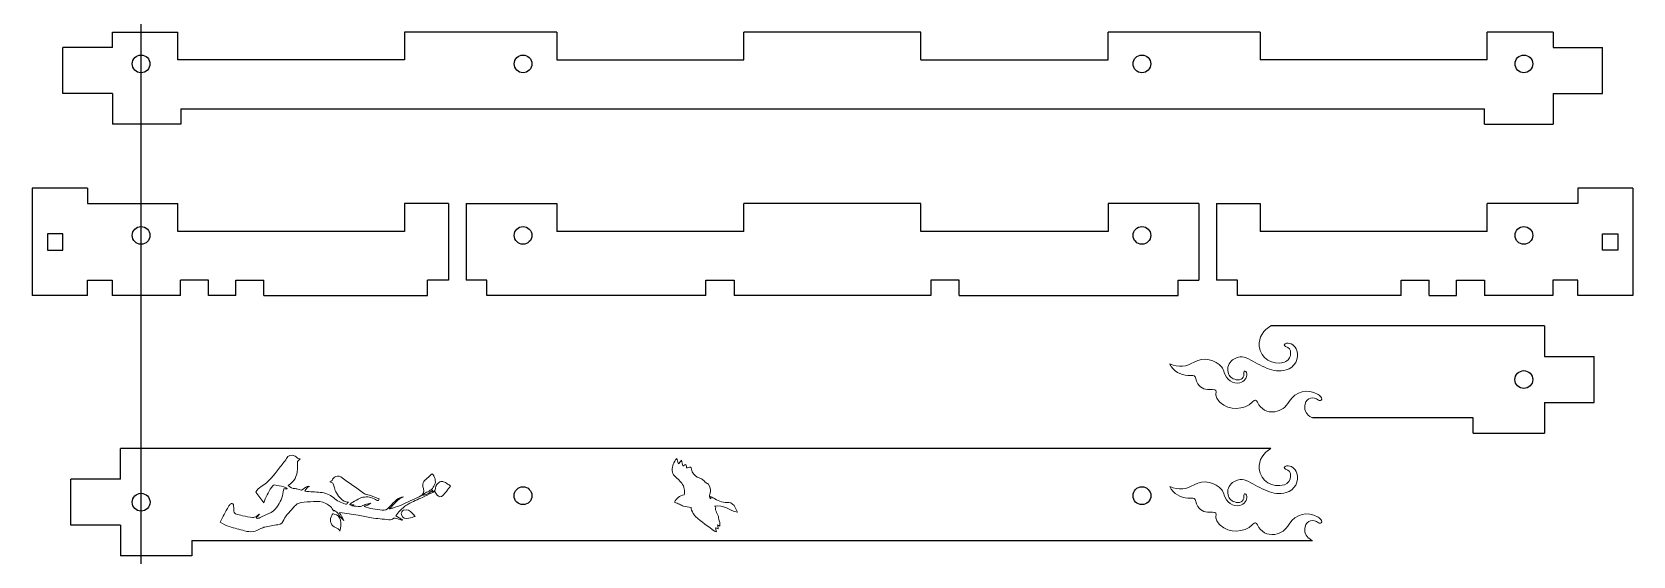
# Model space of a CAD drawing. Header units: millimetres. Extents: x 73 to 362, y -28 to 67.
import ezdxf

# ---------------------------------------------------------------- set-up
doc = ezdxf.new("R2010")
doc.units = ezdxf.units.MM
doc.layers.add('_U+56FE_U+5C42 1', color=7, linetype='Continuous')

# ---------------------------------------------------------------- blocks, each defined once
blk = doc.blocks.new('A$C4967a853')
at = {"layer": '_U+56FE_U+5C42 1', "lineweight": 0}
for points, knots in [([(0, 36.5), (4.4, 33.6), (8, 30.6), (12, 28.6), (18.5, 25.4), (25.4, 22.8), (32.1, 19.7), (39.7, 16.2), (47.2, 16.4), (54.8, 19.5), (56.6, 20.2), (58.5, 20.8), (60.4, 20.9), (66.5, 21.2), (72.7, 21.5), (78.9, 21.4), (83.5, 21.3), (86.1, 23.4), (88.3, 27), (89.7, 29.5), (91.8, 31.6), (93.9, 33.6), (97.6, 36.8), (101.7, 39.6), (105.2, 43), (108.1, 45.8), (111.3, 47.1), (115.2, 47), (121, 46.8), (126.8, 46.6), (132.6, 46.1), (138.5, 45.5), (144.3, 44.4), (149.1, 40.8), (153.4, 37.7), (157.1, 34), (157.9, 28.6), (158.1, 28.9), (158.3, 29.5), (158.5, 30.1), (159.9, 29), (161.1, 28), (162.2, 27), (163, 26.3), (163.9, 25.4), (164, 24.5), (164.7, 20.1), (168.2, 17.4), (170.5, 14), (169.1, 17.6), (167.6, 21.2), (166.1, 24.8), (166.3, 25), (166.5, 25.2), (166.7, 25.4), (174.8, 23.1), (182.9, 20.9), (191, 18.3), (197, 16.4), (202.7, 13.7), (208.7, 12), (216.5, 9.6), (224.5, 7.8), (232.4, 5.8), (234.8, 5.2), (237.1, 5.2), (239.3, 6.8), (239.8, 7.1), (240.8, 6.8), (241.5, 6.5), (244.3, 5.3), (247, 4), (249.8, 2.7), (250.2, 2.6), (250.6, 2.7), (251.5, 2.7), (248.3, 5.2), (245.4, 7.3), (242.5, 9.5), (244.9, 11.8), (246.8, 14.1), (249.2, 15.8), (253.2, 18.7), (257.4, 21.6), (262, 23.3), (268.9, 25.9), (276.2, 27.5), (283.2, 29.6), (287.9, 30.9), (292.4, 32.4), (297, 33.9), (298.5, 34.4), (299.9, 35.2), (301, 35.8), (302, 33.5), (302.7, 31.5), (303.7, 29.8), (305.6, 26.5), (308.2, 25.8), (311.4, 28), (313.5, 29.4), (315.1, 31.3), (317, 33), (319.4, 35.2), (321.8, 37.4), (323.9, 39.3), (322.8, 40.4), (321.4, 41.9), (319.8, 43.3), (318.3, 44.5), (316.9, 45.9), (315.2, 46.7), (313.7, 47.3), (311.5, 47.8), (310.1, 47.2), (306.7, 45.7), (303.7, 43.5), (302.8, 39.5), (302, 36.1), (301.7, 35.9), (297.8, 35.7), (298, 36.1), (298.1, 36.6), (298.2, 37.3), (294.1, 34), (286.8, 31.5), (283.6, 32.6), (285.5, 33.8), (287.5, 35.2), (289.6, 35.7), (295.1, 36.9), (299.3, 39.7), (302.3, 44.3), (305.2, 48.7), (304.5, 56.3), (301.2, 59.9), (298.5, 58.1), (295.9, 56.3), (293.1, 54.8), (287.3, 51.9), (285, 47.9), (286, 41.5), (286.8, 36.2), (285, 32.8), (278.7, 30.9), (274.3, 29.6), (269.8, 28.8), (265.5, 27.4), (257.2, 24.7), (248.9, 22.2), (240.3, 21), (238.6, 20.7), (236.8, 20.6), (235.1, 20.4), (242.5, 25.2), (248, 32.8), (257.3, 34.2), (253.5, 34.4), (249.9, 33.6), (246.9, 31.5), (242.8, 28.6), (238.8, 25.6), (234.9, 22.5), (232, 20.1), (228.6, 19.4), (225.1, 20.2), (216.6, 22.4), (208.3, 24.9), (200.9, 28.8), (204, 29.7), (207.5, 30.8), (211, 31.9), (208.2, 32), (205.6, 31.8), (203.1, 31.4), (200.7, 30.9), (198.3, 29.6), (195.9, 29.8), (192.1, 30.1), (188.2, 31.3), (184.4, 32.2), (184.5, 32.4), (184.5, 32.7), (184.6, 33), (185.4, 32.9), (186.3, 32.9), (187.2, 32.8), (187.2, 33), (187.2, 33.1), (187.3, 33.2), (185.5, 33.5), (183.8, 33.7), (182.1, 33.9), (182, 34.1), (181.9, 34.3), (181.8, 34.5), (183.4, 35.4), (184.8, 36.5), (186.5, 37.2), (190, 38.7), (193.6, 40), (197.2, 41.2), (198.4, 41.6), (199.7, 41.9), (201, 41.9), (207.4, 42), (213.2, 40.3), (218.2, 36.1), (218.9, 35.5), (219.5, 35), (220.3, 34.6), (221.7, 33.8), (222.7, 34.2), (223.3, 36.2), (219.6, 38.3), (216, 40.5), (212.3, 42.5), (210, 43.7), (207.5, 44.7), (205.1, 45.8), (204.3, 46.2), (203.5, 46.7), (202.9, 47.4), (194.7, 56.4), (184.8, 63.6), (176.8, 72.8), (172.2, 78.1), (164, 75.9), (162.5, 70.8), (161.4, 70.5), (160.4, 70.2), (158.8, 69.7), (160.2, 68.8), (161.1, 68.3), (161.9, 67.7), (162.4, 67.3), (163, 66.8), (163.1, 66.3), (163.6, 64.3), (163.9, 62.4), (164.2, 60.4), (164.7, 58), (164.7, 55.4), (165.7, 53.1), (168.4, 46.4), (172.1, 40.4), (180.3, 38), (178.4, 37.2), (178.2, 34.8), (175.8, 35.9), (170, 38.7), (164.9, 42.4), (160.6, 47.3), (158.5, 49.7), (156, 51.9), (153.3, 53.4), (147.2, 57), (140.3, 58), (133.5, 59.3), (130, 60), (126.6, 60.9), (122.9, 61.7), (124.6, 65), (127, 66.5), (130, 67.4), (128.9, 67.8), (127.8, 68.2), (126.9, 67.9), (124.3, 66.9), (121.9, 65.7), (119.4, 64.5), (118.9, 64.3), (118.3, 63.7), (118, 63.9), (116, 64.7), (114.2, 65.7), (112.3, 66.6), (111.6, 66.9), (110.9, 67.4), (110.2, 67.4), (105.9, 67.4), (103.7, 70.5), (101.1, 73.2), (110.7, 76.9), (114.9, 84.4), (117.1, 93.6), (117.8, 96.3), (117.9, 99.2), (118.2, 102), (118.4, 103.7), (119, 105.1), (120.9, 105.6), (121.5, 105.8), (122, 106.6), (123, 107.4), (121.5, 107.8), (120.4, 108.2), (119.3, 108.5), (118.3, 110.1), (117.1, 111.7), (115.5, 112.7), (111.8, 114.8), (106.9, 114.1), (104.2, 110.6), (100.7, 106), (96.2, 102.7), (92.3, 98.7), (83.9, 89.9), (74.8, 82.2), (63.8, 77), (60.6, 75.5), (57.3, 73.9), (55.4, 70.6), (58.3, 65.3), (61.1, 60), (64.1, 54.4), (64.6, 55.3), (65, 56), (65.4, 56.7), (69.1, 63.9), (74.1, 70.2), (79.7, 75.9), (80.3, 76.5), (81.6, 76.8), (82.3, 76.6), (86.5, 75.2), (90.6, 73.8), (94.7, 72.1), (96.2, 71.5), (97.5, 70.3), (98.9, 69.3), (98.8, 69.1), (98.7, 68.8), (98.6, 68.6), (97.2, 68.8), (95.9, 69.1), (94.2, 69.4), (93.7, 68.2), (93.1, 66.9), (92.8, 65.5), (91.2, 57.7), (86.3, 51.7), (81.2, 45.9), (77.9, 42.1), (73.8, 39.7), (68.8, 38.6), (64.4, 37.6), (60.2, 36), (56, 34.7), (54.1, 34.1), (52.2, 33.9), (50.3, 34.8), (52.2, 36.4), (54, 37.9), (55.8, 39.3), (55.7, 39.5), (55.5, 39.7), (55.4, 39.8), (54, 38.9), (52.6, 37.8), (51.1, 37.2), (49.4, 36.7), (47.4, 36.1), (45.8, 36.5), (41.2, 37.7), (36.7, 39.3), (32.2, 40.9), (29.1, 42.1), (26.1, 43.4), (23.2, 45), (21.2, 46.1), (20.9, 48), (21.5, 50.4), (22.1, 52.7), (22.1, 55.3), (21.9, 57.8), (21.7, 60), (20.2, 60.6), (18.2, 59.3), (16.9, 58.5), (15.6, 57.5), (14.7, 56.3), (9.8, 49.8), (5, 43.3), (0, 36.5)], [0, 0, 0, 0, 1, 1, 1, 2, 2, 2, 3, 3, 3, 4, 4, 4, 5, 5, 5, 6, 6, 6, 7, 7, 7, 8, 8, 8, 9, 9, 9, 10, 10, 10, 11, 11, 11, 12, 12, 12, 13, 13, 13, 14, 14, 14, 15, 15, 15, 16, 16, 16, 17, 17, 17, 18, 18, 18, 19, 19, 19, 20, 20, 20, 21, 21, 21, 22, 22, 22, 23, 23, 23, 24, 24, 24, 25, 25, 25, 26, 26, 26, 27, 27, 27, 28, 28, 28, 29, 29, 29, 30, 30, 30, 31, 31, 31, 32, 32, 32, 33, 33, 33, 34, 34, 34, 35, 35, 35, 36, 36, 36, 37, 37, 37, 38, 38, 38, 39, 39, 39, 40, 40, 40, 41, 41, 41, 42, 42, 42, 43, 43, 43, 44, 44, 44, 45, 45, 45, 46, 46, 46, 47, 47, 47, 48, 48, 48, 49, 49, 49, 50, 50, 50, 51, 51, 51, 52, 52, 52, 53, 53, 53, 54, 54, 54, 55, 55, 55, 56, 56, 56, 57, 57, 57, 58, 58, 58, 59, 59, 59, 60, 60, 60, 61, 61, 61, 62, 62, 62, 63, 63, 63, 64, 64, 64, 65, 65, 65, 66, 66, 66, 67, 67, 67, 68, 68, 68, 69, 69, 69, 70, 70, 70, 71, 71, 71, 72, 72, 72, 73, 73, 73, 74, 74, 74, 75, 75, 75, 76, 76, 76, 77, 77, 77, 78, 78, 78, 79, 79, 79, 80, 80, 80, 81, 81, 81, 82, 82, 82, 83, 83, 83, 84, 84, 84, 85, 85, 85, 86, 86, 86, 87, 87, 87, 88, 88, 88, 89, 89, 89, 90, 90, 90, 91, 91, 91, 92, 92, 92, 93, 93, 93, 94, 94, 94, 95, 95, 95, 96, 96, 96, 97, 97, 97, 98, 98, 98, 99, 99, 99, 100, 100, 100, 101, 101, 101, 102, 102, 102, 103, 103, 103, 104, 104, 104, 105, 105, 105, 106, 106, 106, 107, 107, 107, 108, 108, 108, 109, 109, 109, 110, 110, 110, 111, 111, 111, 112, 112, 112, 113, 113, 113, 114, 114, 114, 115, 115, 115, 116, 116, 116, 117, 117, 117, 118, 118, 118, 119, 119, 119, 120, 120, 120, 121, 121, 121, 122, 122, 122, 123, 123, 123, 124, 124, 124, 125, 125, 125, 126, 126, 126, 127, 127, 127, 128, 128, 128, 128]), ([(0, 36.5), (5, 43.3), (9.8, 49.8), (14.7, 56.3), (15.6, 57.5), (16.9, 58.5), (18.2, 59.3), (20.2, 60.6), (21.7, 60), (21.9, 57.8), (22.1, 55.3), (22.1, 52.7), (21.5, 50.4), (20.9, 48), (21.2, 46.1), (23.2, 45), (26.1, 43.4), (29.1, 42.1), (32.2, 40.9), (36.7, 39.3), (41.2, 37.7), (45.8, 36.5), (47.4, 36.1), (49.4, 36.7), (51.1, 37.2), (52.6, 37.8), (54, 38.9), (55.4, 39.8), (55.5, 39.7), (55.7, 39.5), (55.8, 39.3), (54, 37.9), (52.2, 36.4), (50.3, 34.8), (52.2, 33.9), (54.1, 34.1), (56, 34.7), (60.2, 36), (64.4, 37.6), (68.8, 38.6), (73.8, 39.7), (77.9, 42.1), (81.2, 45.9), (86.3, 51.7), (91.2, 57.7), (92.8, 65.5), (93.1, 66.9), (93.7, 68.2), (94.2, 69.4), (95.9, 69.1), (97.2, 68.8), (98.6, 68.6), (98.7, 68.8), (98.8, 69.1), (98.9, 69.3), (97.5, 70.3), (96.2, 71.5), (94.7, 72.1), (90.6, 73.8), (86.5, 75.2), (82.3, 76.6), (81.6, 76.8), (80.3, 76.5), (79.7, 75.9), (74.1, 70.2), (69.1, 63.9), (65.4, 56.7), (65, 56), (64.6, 55.3), (64.1, 54.4), (61.1, 60), (58.3, 65.3), (55.4, 70.6), (57.3, 73.9), (60.6, 75.5), (63.8, 77), (74.8, 82.2), (83.9, 89.9), (92.3, 98.7), (96.2, 102.7), (100.7, 106), (104.2, 110.6), (106.9, 114.1), (111.8, 114.8), (115.5, 112.7), (117.1, 111.7), (118.3, 110.1), (119.3, 108.5), (120.4, 108.2), (121.5, 107.8), (123, 107.4), (122, 106.6), (121.5, 105.8), (120.9, 105.6), (119, 105.1), (118.4, 103.7), (118.2, 102), (117.9, 99.2), (117.8, 96.3), (117.1, 93.6), (114.9, 84.4), (110.7, 76.9), (101.1, 73.2), (103.7, 70.5), (105.9, 67.4), (110.2, 67.4), (110.9, 67.4), (111.6, 66.9), (112.3, 66.6), (114.2, 65.7), (116, 64.7), (118, 63.9), (118.3, 63.7), (118.9, 64.3), (119.4, 64.5), (121.9, 65.7), (124.3, 66.9), (126.9, 67.9), (127.8, 68.2), (128.9, 67.8), (130, 67.4), (127, 66.5), (124.6, 65), (122.9, 61.7), (126.6, 60.9), (130, 60), (133.5, 59.3), (140.3, 58), (147.2, 57), (153.3, 53.4), (156, 51.9), (158.5, 49.7), (160.6, 47.3), (164.9, 42.4), (170, 38.7), (175.8, 35.9), (178.2, 34.8), (178.4, 37.2), (180.3, 38), (172.1, 40.4), (168.4, 46.4), (165.7, 53.1), (164.7, 55.4), (164.7, 58), (164.2, 60.4), (163.9, 62.4), (163.6, 64.3), (163.1, 66.3), (163, 66.8), (162.4, 67.3), (161.9, 67.7), (161.1, 68.3), (160.2, 68.8), (158.8, 69.7), (160.4, 70.2), (161.4, 70.5), (162.5, 70.8), (164, 75.9), (172.2, 78.1), (176.8, 72.8), (184.8, 63.6), (194.7, 56.4), (202.9, 47.4), (203.5, 46.7), (204.3, 46.2), (205.1, 45.8), (207.5, 44.7), (210, 43.7), (212.3, 42.5), (216, 40.5), (219.6, 38.3), (223.3, 36.2), (222.7, 34.2), (221.7, 33.8), (220.3, 34.6), (219.5, 35), (218.9, 35.5), (218.2, 36.1), (213.2, 40.3), (207.4, 42), (201, 41.9), (199.7, 41.9), (198.4, 41.6), (197.2, 41.2), (193.6, 40), (190, 38.7), (186.5, 37.2), (184.8, 36.5), (183.4, 35.4), (181.8, 34.5), (181.9, 34.3), (182, 34.1), (182.1, 33.9), (183.8, 33.7), (185.5, 33.5), (187.3, 33.2), (187.2, 33.1), (187.2, 33), (187.2, 32.8), (186.3, 32.9), (185.4, 32.9), (184.6, 33), (184.5, 32.7), (184.5, 32.4), (184.4, 32.2), (188.2, 31.3), (192.1, 30.1), (195.9, 29.8), (198.3, 29.6), (200.7, 30.9), (203.1, 31.4), (205.6, 31.8), (208.2, 32), (211, 31.9), (207.5, 30.8), (204, 29.7), (200.9, 28.8), (208.3, 24.9), (216.6, 22.4), (225.1, 20.2), (228.6, 19.4), (232, 20.1), (234.9, 22.5), (238.8, 25.6), (242.8, 28.6), (246.9, 31.5), (249.9, 33.6), (253.5, 34.4), (257.3, 34.2), (248, 32.8), (242.5, 25.2), (235.1, 20.4), (236.8, 20.6), (238.6, 20.7), (240.3, 21), (248.9, 22.2), (257.2, 24.7), (265.5, 27.4), (269.8, 28.8), (274.3, 29.6), (278.7, 30.9), (285, 32.8), (286.8, 36.2), (286, 41.5), (285, 47.9), (287.3, 51.9), (293.1, 54.8), (295.9, 56.3), (298.5, 58.1), (301.2, 59.9), (304.5, 56.3), (305.2, 48.7), (302.3, 44.3), (299.3, 39.7), (295.1, 36.9), (289.6, 35.7), (287.5, 35.2), (285.5, 33.8), (283.6, 32.6), (286.8, 31.5), (294.1, 34), (298.2, 37.3), (298.1, 36.6), (298, 36.1), (297.8, 35.7), (301.7, 35.9), (302, 36.1), (302.8, 39.5), (303.7, 43.5), (306.7, 45.7), (310.1, 47.2), (311.5, 47.8), (313.7, 47.3), (315.2, 46.7), (316.9, 45.9), (318.3, 44.5), (319.8, 43.3), (321.4, 41.9), (322.8, 40.4), (323.9, 39.3), (321.8, 37.4), (319.4, 35.2), (317, 33), (315.1, 31.3), (313.5, 29.4), (311.4, 28), (308.2, 25.8), (305.6, 26.5), (303.7, 29.8), (302.7, 31.5), (302, 33.5), (301, 35.8), (299.9, 35.2), (298.5, 34.4), (297, 33.9), (292.4, 32.4), (287.9, 30.9), (283.2, 29.6), (276.2, 27.5), (268.9, 25.9), (262, 23.3), (257.4, 21.6), (253.2, 18.7), (249.2, 15.8), (246.8, 14.1), (244.9, 11.8), (242.5, 9.5), (245.4, 7.3), (248.3, 5.2), (251.5, 2.7), (250.6, 2.7), (250.2, 2.6), (249.8, 2.7), (247, 4), (244.3, 5.3), (241.5, 6.5), (240.8, 6.8), (239.8, 7.1), (239.3, 6.8), (237.1, 5.2), (234.8, 5.2), (232.4, 5.8), (224.5, 7.8), (216.5, 9.6), (208.7, 12), (202.7, 13.7), (197, 16.4), (191, 18.3), (182.9, 20.9), (174.8, 23.1), (166.7, 25.4), (166.5, 25.2), (166.3, 25), (166.1, 24.8), (167.6, 21.2), (169.1, 17.6), (170.5, 14), (168.2, 17.4), (164.7, 20.1), (164, 24.5), (163.9, 25.4), (163, 26.3), (162.2, 27), (161.1, 28), (159.9, 29), (158.5, 30.1), (158.3, 29.5), (158.1, 28.9), (157.9, 28.6), (157.1, 34), (153.4, 37.7), (149.1, 40.8), (144.3, 44.4), (138.5, 45.5), (132.6, 46.1), (126.8, 46.6), (121, 46.8), (115.2, 47), (111.3, 47.1), (108.1, 45.8), (105.2, 43), (101.7, 39.6), (97.6, 36.8), (93.9, 33.6), (91.8, 31.6), (89.7, 29.5), (88.3, 27), (86.1, 23.4), (83.5, 21.3), (78.9, 21.4), (72.7, 21.5), (66.5, 21.2), (60.4, 20.9), (58.5, 20.8), (56.6, 20.2), (54.8, 19.5), (47.2, 16.4), (39.7, 16.2), (32.1, 19.7), (25.4, 22.8), (18.5, 25.4), (12, 28.6), (8, 30.6), (4.4, 33.6), (0, 36.5)], [0, 0, 0, 0, 1, 1, 1, 2, 2, 2, 3, 3, 3, 4, 4, 4, 5, 5, 5, 6, 6, 6, 7, 7, 7, 8, 8, 8, 9, 9, 9, 10, 10, 10, 11, 11, 11, 12, 12, 12, 13, 13, 13, 14, 14, 14, 15, 15, 15, 16, 16, 16, 17, 17, 17, 18, 18, 18, 19, 19, 19, 20, 20, 20, 21, 21, 21, 22, 22, 22, 23, 23, 23, 24, 24, 24, 25, 25, 25, 26, 26, 26, 27, 27, 27, 28, 28, 28, 29, 29, 29, 30, 30, 30, 31, 31, 31, 32, 32, 32, 33, 33, 33, 34, 34, 34, 35, 35, 35, 36, 36, 36, 37, 37, 37, 38, 38, 38, 39, 39, 39, 40, 40, 40, 41, 41, 41, 42, 42, 42, 43, 43, 43, 44, 44, 44, 45, 45, 45, 46, 46, 46, 47, 47, 47, 48, 48, 48, 49, 49, 49, 50, 50, 50, 51, 51, 51, 52, 52, 52, 53, 53, 53, 54, 54, 54, 55, 55, 55, 56, 56, 56, 57, 57, 57, 58, 58, 58, 59, 59, 59, 60, 60, 60, 61, 61, 61, 62, 62, 62, 63, 63, 63, 64, 64, 64, 65, 65, 65, 66, 66, 66, 67, 67, 67, 68, 68, 68, 69, 69, 69, 70, 70, 70, 71, 71, 71, 72, 72, 72, 73, 73, 73, 74, 74, 74, 75, 75, 75, 76, 76, 76, 77, 77, 77, 78, 78, 78, 79, 79, 79, 80, 80, 80, 81, 81, 81, 82, 82, 82, 83, 83, 83, 84, 84, 84, 85, 85, 85, 86, 86, 86, 87, 87, 87, 88, 88, 88, 89, 89, 89, 90, 90, 90, 91, 91, 91, 92, 92, 92, 93, 93, 93, 94, 94, 94, 95, 95, 95, 96, 96, 96, 97, 97, 97, 98, 98, 98, 99, 99, 99, 100, 100, 100, 101, 101, 101, 102, 102, 102, 103, 103, 103, 104, 104, 104, 105, 105, 105, 106, 106, 106, 107, 107, 107, 108, 108, 108, 109, 109, 109, 110, 110, 110, 111, 111, 111, 112, 112, 112, 113, 113, 113, 114, 114, 114, 115, 115, 115, 116, 116, 116, 117, 117, 117, 118, 118, 118, 119, 119, 119, 120, 120, 120, 121, 121, 121, 122, 122, 122, 123, 123, 123, 124, 124, 124, 125, 125, 125, 126, 126, 126, 127, 127, 127, 128, 128, 128, 128]), ([(162.6, 0), (164.8, 4.9), (166.1, 9.9), (165.7, 15.2), (165.4, 20), (162.9, 23.3), (158.2, 24.7), (157.6, 24.9), (157, 25.1), (156.5, 25.4), (155.5, 24), (154.6, 22.6), (153.7, 21.3), (151.9, 18.6), (151.4, 15.7), (152.4, 12.6), (153.3, 9.6), (155, 7.4), (157.7, 5.9), (159.9, 4.5), (162.2, 3), (162.6, 0)], [0, 0, 0, 0, 1, 1, 1, 2, 2, 2, 3, 3, 3, 4, 4, 4, 5, 5, 5, 6, 6, 6, 7, 7, 7, 7]), ([(162.6, 0), (162.2, 3), (159.9, 4.5), (157.7, 5.9), (155, 7.4), (153.3, 9.6), (152.4, 12.6), (151.4, 15.7), (151.9, 18.6), (153.7, 21.3), (154.6, 22.6), (155.5, 24), (156.5, 25.4), (157, 25.1), (157.6, 24.9), (158.2, 24.7), (162.9, 23.3), (165.4, 20), (165.7, 15.2), (166.1, 9.9), (164.8, 4.9), (162.6, 0)], [0, 0, 0, 0, 1, 1, 1, 2, 2, 2, 3, 3, 3, 4, 4, 4, 5, 5, 5, 6, 6, 6, 7, 7, 7, 7]), ([(269, 4.9), (268.1, 6.3), (267, 8.2), (265.8, 10), (263.1, 13.9), (260, 17.1), (254.5, 15.8), (252.2, 15.3), (250.2, 12.7), (250.6, 10.4), (251.5, 5.4), (255, 2.9), (260, 3.7), (263.1, 4.2), (266.2, 4.5), (269, 4.9)], [0, 0, 0, 0, 1, 1, 1, 2, 2, 2, 3, 3, 3, 4, 4, 4, 5, 5, 5, 5]), ([(269, 4.9), (266.2, 4.5), (263.1, 4.2), (260, 3.7), (255, 2.9), (251.5, 5.4), (250.6, 10.4), (250.2, 12.7), (252.2, 15.3), (254.5, 15.8), (260, 17.1), (263.1, 13.9), (265.8, 10), (267, 8.2), (268.1, 6.3), (269, 4.9)], [0, 0, 0, 0, 1, 1, 1, 2, 2, 2, 3, 3, 3, 4, 4, 4, 5, 5, 5, 5])]:
    blk.add_open_spline(points, degree=3, knots=knots, dxfattribs=at)

msp = doc.modelspace()

# ---------------------------------------------------------------- linework, layer by layer
at = {"color": 0}
for p, q in [((87.23, 66.99), (99.05, 66.99)), ((87.23, 64.22), (87.23, 66.99)), ((99.05, 61.96), (99.05, 66.99)), ((167.55, 66.99), (140.05, 66.99)), ((140.05, 66.99), (140.05, 61.96)), ((167.55, 66.99), (167.55, 61.96)), ((233.4, 66.99), (201.4, 66.99)), ((201.4, 61.96), (201.4, 66.99)), ((233.4, 61.96), (233.4, 66.99)), ((294.75, 66.99), (267.25, 66.99)), ((267.25, 61.96), (267.25, 66.99)), ((294.75, 66.99), (294.75, 61.96)), ((347.68, 66.99), (335.75, 66.99)), ((335.75, 61.96), (335.75, 66.99)), ((347.68, 66.99), (347.68, 64.22)), ((78.27, 55.91), (78.27, 64.22)), ((87.23, 64.22), (78.27, 64.22)), ((347.68, 64.22), (356.64, 64.22)), ((356.64, 55.91), (356.64, 64.22)), ((140.05, 61.96), (99.05, 61.96)), ((335.75, 61.96), (294.75, 61.96)), ((87.23, 55.91), (78.27, 55.91)), ((87.23, 55.91), (87.23, 50.37)), ((347.68, 55.91), (347.68, 50.37)), ((347.68, 55.91), (356.64, 55.91)), ((99.6, 53.14), (99.6, 50.37)), ((335.3, 50.37), (335.3, 53.14)), ((99.6, 50.37), (87.23, 50.37)), ((335.3, 50.37), (347.68, 50.37)), ((72.68, 38.79), (72.68, 19.4)), ((82.68, 38.79), (72.68, 38.79)), ((82.68, 38.79), (82.68, 36.02)), ((352.13, 38.79), (352.13, 36.02)), ((362.13, 38.79), (352.13, 38.79)), ((362.13, 38.79), (362.13, 19.4)), ((82.68, 36.02), (99.05, 36.02)), ((99.05, 30.99), (99.05, 36.02)), ((147.95, 36.02), (140.05, 36.02)), ((140.05, 36.02), (140.05, 30.99)), ((147.95, 36.02), (147.95, 22.17)), ((151.15, 36.02), (167.55, 36.02)), ((151.15, 36.02), (151.15, 22.17)), ((167.55, 36.02), (167.55, 30.99)), ((233.4, 36.02), (201.4, 36.02)), ((201.4, 30.99), (201.4, 36.02)), ((233.4, 30.99), (233.4, 36.02)), ((283.65, 36.02), (267.25, 36.02)), ((267.25, 36.02), (267.25, 30.99)), ((283.65, 36.02), (283.65, 22.17)), ((286.85, 36.02), (294.75, 36.02)), ((286.85, 36.02), (286.85, 22.17)), ((294.75, 36.02), (294.75, 30.99)), ((352.13, 36.02), (335.75, 36.02)), ((335.75, 30.99), (335.75, 36.02)), ((78.22, 30.58), (75.45, 30.58)), ((75.45, 30.58), (75.45, 27.61)), ((78.22, 27.61), (78.22, 30.58)), ((140.05, 30.99), (99.05, 30.99)), ((335.75, 30.99), (294.75, 30.99)), ((356.59, 27.61), (356.59, 30.58)), ((356.59, 30.58), (359.36, 30.58)), ((359.36, 30.58), (359.36, 27.61)), ((75.45, 27.61), (78.22, 27.61)), ((359.36, 27.61), (356.59, 27.61)), ((82.68, 19.4), (82.68, 22.17)), ((82.68, 22.17), (87.18, 22.17)), ((87.18, 22.17), (87.18, 19.4)), ((147.95, 22.17), (144.2, 22.17)), ((154.9, 22.17), (151.15, 22.17)), ((279.9, 22.17), (283.65, 22.17)), ((290.6, 22.17), (286.85, 22.17)), ((352.13, 22.17), (347.63, 22.17)), ((347.63, 22.17), (347.63, 19.4)), ((352.13, 19.4), (352.13, 22.17)), ((82.68, 19.4), (72.68, 19.4)), ((99.5, 19.4), (87.18, 19.4)), ((347.63, 19.4), (335.3, 19.4)), ((362.13, 19.4), (352.13, 19.4))]:
    msp.add_line(p, q, dxfattribs=at)
for p, q in [((167.55, 61.96), (201.4, 61.96)), ((233.4, 61.96), (267.25, 61.96)), ((99.6, 53.14), (335.3, 53.14)), ((201.4, 30.99), (167.55, 30.99)), ((267.25, 30.99), (233.4, 30.99)), ((235.2, 19.4), (199.6, 19.4)), ((346.15, 13.94), (296.67, 13.94)), ((346.15, 13.94), (346.15, 8.4)), ((346.15, 8.4), (355.11, 8.4)), ((355.11, 0.09), (355.11, 8.4)), ((346.15, 0.09), (346.15, -5.45)), ((346.15, 0.09), (355.11, 0.09)), ((333.25, -2.68), (304.21, -2.68)), ((333.25, -5.45), (333.25, -2.68)), ((333.25, -5.45), (346.15, -5.45)), ((88.65, -13.75), (88.65, -8.21)), ((296.67, -8.21), (88.65, -8.21)), ((79.69, -22.06), (79.69, -13.75)), ((88.65, -13.75), (79.69, -13.75)), ((88.65, -22.06), (79.69, -22.06)), ((88.65, -22.06), (88.65, -27.6)), ((101.55, -24.83), (101.55, -27.6)), ((101.55, -24.83), (304.21, -24.83)), ((101.55, -27.6), (88.65, -27.6))]:
    msp.add_line(p, q)
at = {"color": 0, "linetype": 'Continuous'}
for p, q in [((99.5, 19.4), (99.5, 22.17)), ((104.6, 22.17), (99.5, 22.17)), ((104.6, 19.4), (104.6, 22.17)), ((109.5, 19.4), (109.5, 22.17)), ((109.5, 22.17), (114.6, 22.17)), ((114.6, 19.4), (114.6, 22.17)), ((144.2, 19.4), (144.2, 22.17)), ((154.9, 19.4), (154.9, 22.17)), ((194.5, 19.4), (194.5, 22.17)), ((194.5, 22.17), (199.6, 22.17)), ((199.6, 22.17), (199.6, 19.4)), ((235.2, 22.17), (235.2, 19.4)), ((240.3, 22.17), (235.2, 22.17)), ((240.3, 19.4), (240.3, 22.17)), ((279.9, 19.4), (279.9, 22.17)), ((290.6, 19.4), (290.6, 22.17)), ((320.2, 19.4), (320.2, 22.17)), ((320.2, 22.17), (325.3, 22.17)), ((325.3, 19.4), (325.3, 22.17)), ((330.2, 19.4), (330.2, 22.17)), ((330.2, 22.17), (335.3, 22.17)), ((335.3, 22.17), (335.3, 19.4)), ((109.5, 19.4), (104.6, 19.4)), ((114.6, 19.4), (144.2, 19.4)), ((194.5, 19.4), (154.9, 19.4)), ((240.3, 19.4), (279.9, 19.4)), ((320.2, 19.4), (290.6, 19.4)), ((325.3, 19.4), (330.2, 19.4))]:
    msp.add_line(p, q, dxfattribs=at)
at = {"color": 1}
msp.add_xline((92.4, -17.9), (0, 1), dxfattribs=at)
at = {"color": 0}
for centre in [(92.4, 61.25), (161.45, 61.25), (273.35, 61.25), (342.4, 61.25), (92.4, 30.28), (161.45, 30.28), (273.35, 30.28), (342.4, 30.28)]:
    msp.add_circle(centre, 1.6, dxfattribs=at)
at = {"linetype": 'Continuous'}
for centre in [(342.4, 4.25), (92.4, -17.9), (161.45, -16.72), (273.35, -16.72)]:
    msp.add_circle(centre, 1.61, dxfattribs=at)
at = {"layer": '_U+56FE_U+5C42 1', "lineweight": 0}
for points, knots in [([(278.39, 7.08), (279.97, 6.37), (281.43, 6.57), (282.79, 7.41), (284.44, 8.42), (286.66, 7.84), (287.77, 6.5), (287.99, 6.23), (288.14, 5.87), (288.22, 5.53), (288.52, 4.27), (289.87, 3.37), (291.07, 3.67), (291.84, 3.86), (292.43, 4.63), (292.31, 5.31), (292.29, 5.44), (292.24, 5.58), (292.16, 5.68), (292.11, 5.75), (291.97, 5.8), (291.9, 5.77), (291.84, 5.76), (291.78, 5.61), (291.79, 5.53), (291.9, 4.61), (291.3, 4.04), (290.39, 4.23), (289.65, 4.38), (289.09, 4.79), (288.92, 5.56), (288.72, 6.46), (289.02, 7.23), (289.75, 7.79), (290.64, 8.47), (291.6, 8.52), (292.59, 8), (293.71, 7.41), (294.81, 6.77), (295.97, 6.27), (297.07, 5.8), (298.24, 5.67), (299.43, 5.99), (300.95, 6.41), (301.84, 8.03), (301.34, 9.52), (301.05, 10.38), (300.3, 10.92), (299.47, 10.82), (299.32, 10.81), (299.19, 10.64), (299.05, 10.55), (299.14, 10.43), (299.2, 10.25), (299.31, 10.22), (299.94, 10.03), (300.26, 9.64), (300.22, 8.97), (300.18, 8.17), (299.81, 7.62), (299.11, 7.4), (296.88, 6.73), (294.83, 8.06), (294.57, 10.28), (294.38, 11.89), (295.38, 13.24), (296.67, 13.94)], [0, 0, 0, 0, 1, 1, 1, 2, 2, 2, 3, 3, 3, 4, 4, 4, 5, 5, 5, 6, 6, 6, 7, 7, 7, 8, 8, 8, 9, 9, 9, 10, 10, 10, 11, 11, 11, 12, 12, 12, 13, 13, 13, 14, 14, 14, 15, 15, 15, 16, 16, 16, 17, 17, 17, 18, 18, 18, 19, 19, 19, 20, 20, 20, 21, 21, 21, 21.694698, 21.694698, 21.694698, 21.694698]), ([(304.21, -2.68), (304.03, -2.6), (303.85, -2.5), (303.68, -2.39), (302.93, -1.92), (302.64, -1.04), (302.86, -0.18), (303.14, 0.97), (304.34, 1.31), (305.26, 0.53), (305.37, 0.44), (305.63, 0.45), (305.78, 0.51), (305.84, 0.54), (305.88, 0.86), (305.81, 0.96), (305.65, 1.19), (305.45, 1.42), (305.2, 1.56), (303.22, 2.68), (301.19, 2.2), (299.95, 0.26), (299.32, -0.72), (298.54, -1.41), (297.35, -1.56), (295.96, -1.74), (294.85, -1.12), (294.26, 0.14), (294.04, 0.63), (293.81, 0.65), (293.36, 0.21), (291.77, -1.32), (289.12, -1.37), (287.51, 0.12), (287.27, 0.34), (287.05, 0.61), (286.89, 0.9), (286.78, 1.12), (286.7, 1.4), (286.73, 1.64), (286.8, 2.29), (286.78, 2.36), (286.13, 2.45), (285.97, 2.48), (285.79, 2.47), (285.63, 2.46), (284.53, 2.37), (283.74, 2.83), (283.28, 3.84), (283.2, 4.02), (283.14, 4.21), (283.08, 4.4), (282.91, 4.94), (282.76, 5.04), (282.19, 5.01), (280.73, 4.93), (279.52, 5.4), (278.65, 6.62), (278.6, 6.7), (278.55, 6.77), (278.5, 6.85), (278.47, 6.9), (278.45, 6.96), (278.39, 7.08)], [40.839722, 40.839722, 40.839722, 40.839722, 41, 41, 41, 42, 42, 42, 43, 43, 43, 44, 44, 44, 45, 45, 45, 46, 46, 46, 47, 47, 47, 48, 48, 48, 49, 49, 49, 50, 50, 50, 51, 51, 51, 52, 52, 52, 53, 53, 53, 54, 54, 54, 55, 55, 55, 56, 56, 56, 57, 57, 57, 58, 58, 58, 59, 59, 59, 60, 60, 60, 61, 61, 61, 61]), ([(278.39, -15.06), (279.97, -15.77), (281.43, -15.57), (282.79, -14.74), (284.44, -13.73), (286.66, -14.3), (287.77, -15.65), (287.99, -15.91), (288.14, -16.28), (288.22, -16.62), (288.52, -17.88), (289.87, -18.78), (291.07, -18.48), (291.84, -18.29), (292.43, -17.51), (292.31, -16.84), (292.29, -16.71), (292.24, -16.57), (292.16, -16.46), (292.11, -16.4), (291.97, -16.35), (291.9, -16.37), (291.84, -16.39), (291.78, -16.54), (291.79, -16.62), (291.9, -17.54), (291.3, -18.11), (290.39, -17.92), (289.65, -17.76), (289.09, -17.35), (288.92, -16.59), (288.72, -15.68), (289.02, -14.91), (289.75, -14.36), (290.64, -13.68), (291.6, -13.63), (292.59, -14.15), (293.71, -14.74), (294.81, -15.37), (295.97, -15.87), (297.07, -16.35), (298.24, -16.48), (299.43, -16.15), (300.95, -15.74), (301.84, -14.12), (301.34, -12.63), (301.05, -11.76), (300.3, -11.23), (299.47, -11.32), (299.32, -11.34), (299.19, -11.5), (299.05, -11.6), (299.14, -11.71), (299.2, -11.89), (299.31, -11.93), (299.94, -12.12), (300.26, -12.51), (300.22, -13.18), (300.18, -13.97), (299.81, -14.53), (299.11, -14.74), (296.88, -15.42), (294.83, -14.08), (294.57, -11.87), (294.38, -10.26), (295.38, -8.91), (296.67, -8.21)], [0, 0, 0, 0, 1, 1, 1, 2, 2, 2, 3, 3, 3, 4, 4, 4, 5, 5, 5, 6, 6, 6, 7, 7, 7, 8, 8, 8, 9, 9, 9, 10, 10, 10, 11, 11, 11, 12, 12, 12, 13, 13, 13, 14, 14, 14, 15, 15, 15, 16, 16, 16, 17, 17, 17, 18, 18, 18, 19, 19, 19, 20, 20, 20, 21, 21, 21, 21.694698, 21.694698, 21.694698, 21.694698]), ([(196.42, -23.27), (196.22, -23.2), (196.13, -23.18), (196.06, -23.13), (194.92, -22.26), (193.75, -21.42), (192.65, -20.5), (192.31, -20.22), (192.14, -19.73), (191.92, -19.32), (191.84, -19.19), (191.85, -19.01), (191.83, -18.85), (191.38, -18.77), (190.91, -18.71), (190.44, -18.59), (190.19, -18.53), (189.97, -18.38), (189.73, -18.27), (189.45, -18.14), (189.17, -18.02), (188.83, -17.87), (189.18, -17.23), (189.71, -16.72), (190.57, -16.58), (190.75, -15.81), (190.63, -15.09), (190.14, -14.48), (189.76, -14.02), (189.32, -13.61), (188.89, -13.2), (188.58, -12.92), (188.42, -12.59), (188.41, -12.17), (188.4, -11.37), (188.68, -10.66), (189.23, -9.98), (189.33, -10.29), (189.43, -10.59), (189.55, -10.96), (189.73, -10.76), (189.87, -10.6), (190.1, -10.33), (190.21, -10.72), (190.28, -11), (190.36, -11.31), (190.4, -11.3), (190.48, -11.31), (190.51, -11.28), (190.83, -10.98), (190.98, -11.04), (190.99, -11.48), (190.99, -11.69), (191.09, -11.76), (191.3, -11.65), (191.66, -11.46), (191.86, -11.53), (191.91, -11.92), (192.01, -12.6), (192.46, -13), (192.95, -13.35), (193.17, -13.51), (193.48, -13.54), (193.71, -13.68), (193.94, -13.81), (194.12, -14.01), (194.33, -14.19), (194.38, -14.24), (194.42, -14.3), (194.48, -14.34), (194.68, -14.49), (194.99, -14.58), (195.06, -14.77), (195.26, -15.31), (195.53, -15.88), (195.23, -16.47), (195.07, -16.78), (195.11, -17.02), (195.39, -17.27), (195.39, -17.14), (195.38, -17.03), (195.37, -16.87), (195.64, -17.02), (195.89, -17.14), (196.12, -17.28), (196.9, -17.8), (197.77, -17.99), (198.69, -17.96), (199.06, -17.95), (199.66, -18.42), (199.77, -18.71), (199.89, -19.04), (200.06, -19.35), (200.23, -19.72), (198.82, -19.44), (197.66, -18.27), (196.07, -18.6), (196.17, -18.67), (196.32, -18.74), (196.31, -18.76), (196.06, -19.51), (196.76, -20.02), (196.81, -20.72), (196.84, -21.05), (197.03, -21.44), (197.05, -21.82), (197.05, -21.93), (197.05, -22.04), (197.04, -22.21), (196.88, -22.11), (196.78, -22.06), (196.62, -21.96), (196.66, -22.23), (196.69, -22.44), (196.73, -22.68), (196.54, -22.62), (196.41, -22.58), (196.26, -22.53), (196.31, -22.78), (196.35, -22.98), (196.42, -23.27)], [0, 0, 0, 0, 1, 1, 1, 2, 2, 2, 3, 3, 3, 4, 4, 4, 5, 5, 5, 6, 6, 6, 7, 7, 7, 8, 8, 8, 9, 9, 9, 10, 10, 10, 11, 11, 11, 12, 12, 12, 13, 13, 13, 14, 14, 14, 15, 15, 15, 16, 16, 16, 17, 17, 17, 18, 18, 18, 19, 19, 19, 20, 20, 20, 21, 21, 21, 22, 22, 22, 23, 23, 23, 24, 24, 24, 25, 25, 25, 26, 26, 26, 27, 27, 27, 28, 28, 28, 29, 29, 29, 30, 30, 30, 31, 31, 31, 32, 32, 32, 33, 33, 33, 34, 34, 34, 35, 35, 35, 36, 36, 36, 37, 37, 37, 38, 38, 38, 39, 39, 39, 40, 40, 40, 40]), ([(304.21, -24.83), (304.03, -24.74), (303.85, -24.65), (303.68, -24.53), (302.93, -24.06), (302.64, -23.19), (302.86, -22.32), (303.14, -21.18), (304.34, -20.84), (305.26, -21.61), (305.37, -21.7), (305.63, -21.69), (305.78, -21.63), (305.84, -21.61), (305.88, -21.29), (305.81, -21.19), (305.65, -20.95), (305.45, -20.72), (305.2, -20.58), (303.22, -19.46), (301.19, -19.95), (299.95, -21.88), (299.32, -22.86), (298.54, -23.56), (297.35, -23.71), (295.96, -23.88), (294.85, -23.27), (294.26, -22), (294.04, -21.52), (293.81, -21.5), (293.36, -21.93), (291.77, -23.46), (289.12, -23.51), (287.51, -22.03), (287.27, -21.8), (287.05, -21.53), (286.89, -21.24), (286.78, -21.03), (286.7, -20.74), (286.73, -20.5), (286.8, -19.85), (286.78, -19.79), (286.13, -19.69), (285.97, -19.67), (285.79, -19.68), (285.63, -19.69), (284.53, -19.77), (283.74, -19.31), (283.28, -18.31), (283.2, -18.13), (283.14, -17.94), (283.08, -17.75), (282.91, -17.2), (282.76, -17.1), (282.19, -17.14), (280.73, -17.22), (279.52, -16.74), (278.65, -15.52), (278.6, -15.45), (278.55, -15.37), (278.5, -15.29), (278.47, -15.24), (278.45, -15.19), (278.39, -15.06)], [40.839722, 40.839722, 40.839722, 40.839722, 41, 41, 41, 42, 42, 42, 43, 43, 43, 44, 44, 44, 45, 45, 45, 46, 46, 46, 47, 47, 47, 48, 48, 48, 49, 49, 49, 50, 50, 50, 51, 51, 51, 52, 52, 52, 53, 53, 53, 54, 54, 54, 55, 55, 55, 56, 56, 56, 57, 57, 57, 58, 58, 58, 59, 59, 59, 60, 60, 60, 61, 61, 61, 61])]:
    msp.add_open_spline(points, degree=3, knots=knots, dxfattribs=at)

# ---------------------------------------------------------------- block references
at = {"xscale": 0.1302706775140751, "yscale": 0.1302706775140751, "zscale": 0.1302706775140751, "rotation": 8.3990591350904}
msp.add_blockref('A$C4967a853', (107.36, -26.22), dxfattribs=at)

doc.saveas('drawing.dxf')
